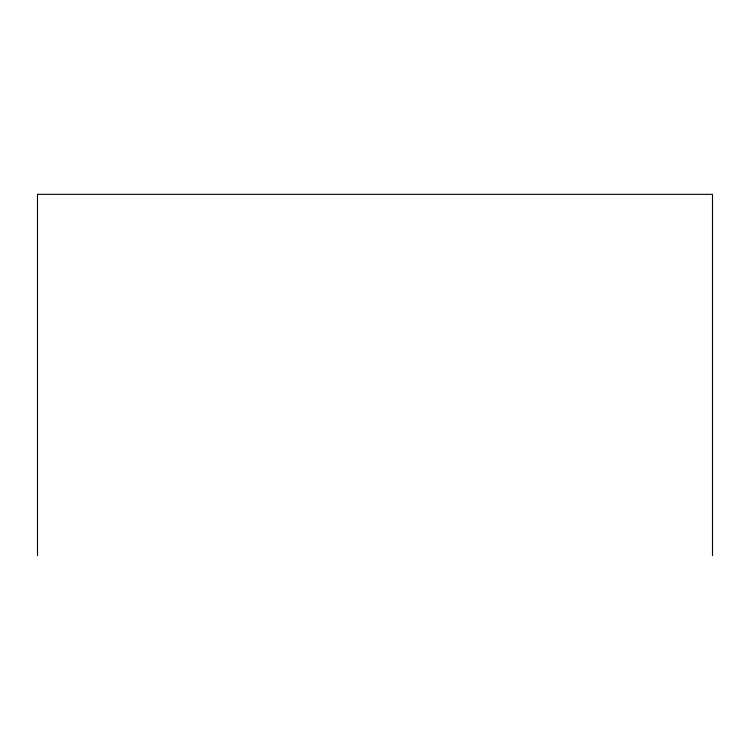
<?xml version="1.0" encoding="UTF-8"?>
<svg xmlns="http://www.w3.org/2000/svg" width="750" height="750" viewBox="0 0 750 750"><rect width="100%" height="100%" fill="white"/><g stroke="black" fill="none" stroke-linecap="round" stroke-linejoin="round"><path stroke-width="1.12" d="M712.5 555.656L712.5 194.344L37.5 194.344L37.5 555.656"/></g></svg>
